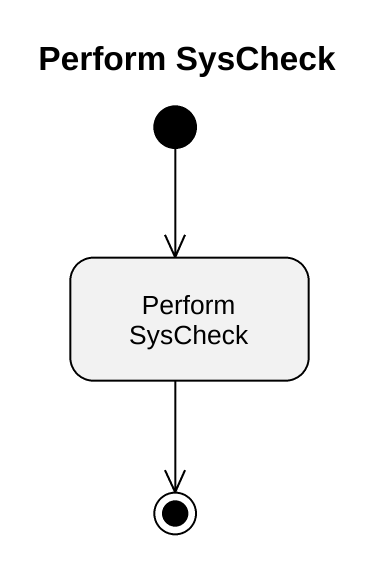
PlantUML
@startuml
title Perform SysCheck
hide empty description
state "Perform SysCheck" as Perform_SysCheck
[*] --> Perform_SysCheck
Perform_SysCheck --> [*]
@enduml
